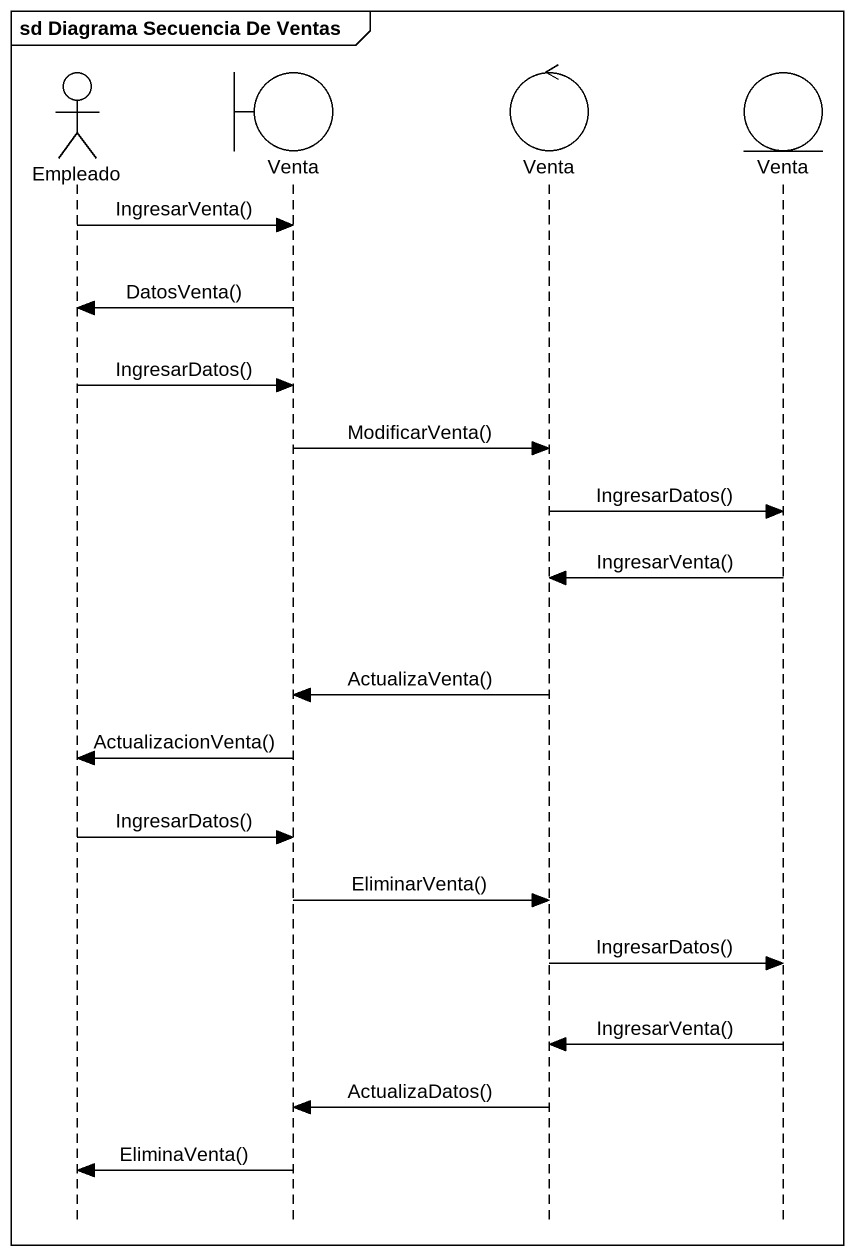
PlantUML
@startuml
mainframe sd Diagrama Secuencia De Ventas
hide footbox
actor Empleado
boundary Venta
control "Venta" as Venta_2
entity "Venta" as Venta_3

Empleado -> Venta : IngresarVenta()
Venta -> Empleado : DatosVenta()
Empleado -> Venta : IngresarDatos()
Venta -> Venta_2 : ModificarVenta()
Venta_2 -> Venta_3 : IngresarDatos()
Venta_3 -> Venta_2 : IngresarVenta()
Venta_2 -> Venta : ActualizaVenta()
Venta -> Empleado : ActualizacionVenta()
Empleado -> Venta : IngresarDatos()
Venta -> Venta_2 : EliminarVenta()
Venta_2 -> Venta_3 : IngresarDatos()
Venta_3 -> Venta_2 : IngresarVenta()
Venta_2 -> Venta : ActualizaDatos()
Venta -> Empleado : EliminaVenta()
@enduml
